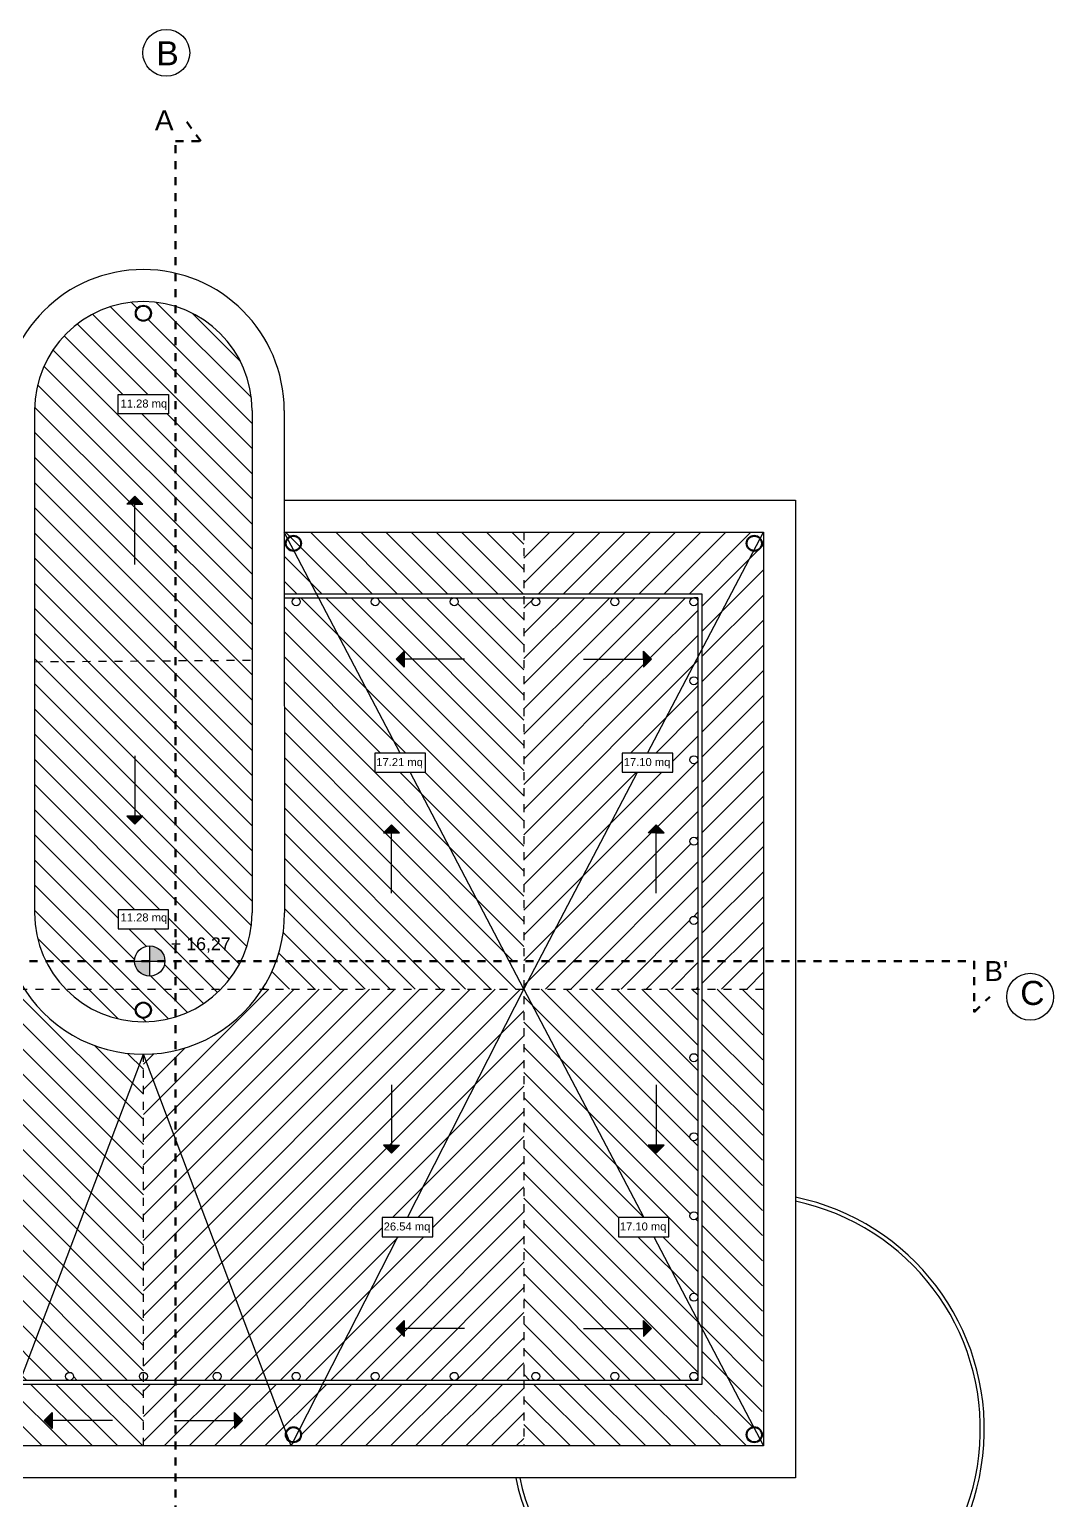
# Model space of a CAD drawing. Header units: millimetres. Extents: x 2459 to 3981, y 1231 to 4850.
# Drawn here: x 3799.54 to 3812.34, y 1279.79 to 1298.17 of the extents above; entities that cross this region are included whole.
import ezdxf

# ---------------------------------------------------------------- set-up
doc = ezdxf.new("R2010")
doc.units = ezdxf.units.MM
doc.linetypes.add('JIS_02_0.7', pattern=[1.35, 0.75, -0.6])
doc.linetypes.add('TRATTEGGIATA', pattern=[0.75, 0.5, -0.25])
doc.layers.add('SEZIONI', color=7, linetype='TRATTEGGIATA', lineweight=60)
doc.styles.get("Standard").update_dxf_attribs({"font": 'arial.ttf'})

msp = doc.modelspace()

# ---------------------------------------------------------------- hatches: boundary and pattern name
at = {"linetype": 'Continuous', "lineweight": -3, "ltscale": 0.01, "transparency": 33554559}
h = msp.add_hatch(dxfattribs=at)
h.set_pattern_fill('ANSI31', color=256, scale=0.07, angle=90)
h.paths.add_polyline_path([(3801.368664, 1294.710423, 0.504604599), (3799.608704, 1293.410565), (3799.608704, 1290.270565), (3801.368664, 1290.283506)])
h.paths.add_polyline_path([(3800.861784, 1292.240678), (3800.761784, 1292.240678), (3800.861784, 1292.340678), (3800.961784, 1292.240678)], flags=16)
h.paths.add_polyline_path([(3800.65322, 1293.369076), (3800.65322, 1293.608901), (3801.284188, 1293.608901), (3801.284188, 1293.369076)], flags=16)
h.paths.add_polyline_path([(3800.868704, 1294.624929, -1), (3801.068704, 1294.624929, -1)], flags=16)
h.paths.add_polyline_path([(3800.878704, 1294.624929, -1), (3801.058704, 1294.624929, -1)], flags=0)
h.paths.add_polyline_path([(3802.328704, 1293.410565, 0.329252882), (3801.368664, 1294.710423), (3801.368664, 1290.283506), (3802.328704, 1290.290566)])
h.paths.add_polyline_path([(3801.368664, 1290.283506), (3799.608704, 1290.270565), (3799.608704, 1287.130565, 0.114726714), (3799.748212, 1286.530565), (3800.859947, 1286.530565, -1), (3801.237553, 1286.530565), (3801.368664, 1286.530565)])
h.paths.add_polyline_path([(3800.65322, 1287.172053), (3801.284188, 1287.172053), (3801.284188, 1286.932228), (3800.65322, 1286.932228)], flags=16)
h.paths.add_polyline_path([(3800.861784, 1288.240453), (3800.761784, 1288.340453), (3800.861784, 1288.340453), (3800.961784, 1288.340453)], flags=16)
h.paths.add_polyline_path([(3802.328704, 1290.290566), (3801.368664, 1290.283506), (3801.368664, 1286.530565), (3802.189195, 1286.530565, 0.114726714), (3802.328704, 1287.130565)])
h.paths.add_polyline_path([(3801.941894, 1286.180565), (3801.368664, 1286.180565), (3801.368664, 1285.830706, 0.125389598)])
h.paths.add_polyline_path([(3802.189195, 1286.530565), (3801.368664, 1286.530565), (3801.368664, 1286.180565), (3801.941894, 1286.180565, 0.079273218)])
h.paths.add_polyline_path([(3800.859947, 1286.530565), (3799.748212, 1286.530565, 0.079273218), (3799.995513, 1286.180565), (3801.368664, 1286.180565), (3801.368664, 1286.530565), (3801.237553, 1286.530565, -1)])
h.paths.add_polyline_path([(3801.368664, 1286.180565), (3799.995513, 1286.180565, 0.281057891), (3801.368664, 1285.830706)])
h.paths.add_polyline_path([(3801.068704, 1285.9162, -1), (3800.868704, 1285.9162, -1)], flags=16)
h.paths.add_polyline_path([(3801.058704, 1285.9162, -1), (3800.878704, 1285.9162, -1)], flags=0)
h.paths.add_polyline_path([(3808.718704, 1286.180565), (3807.948704, 1286.180565), (3807.948704, 1281.938678), (3808.59275, 1280.710713, -0.446146587), (3808.703508, 1280.611293)], flags=17)
h.paths.add_polyline_path([(3800.968704, 1285.365297, -0.256018825), (3799.480863, 1286.180565), (3796.2135, 1286.180565), (3797.667471, 1283.325565), (3797.982955, 1283.325565), (3797.982955, 1283.08574), (3797.789608, 1283.08574), (3798.70384, 1281.290565), (3799.058551, 1281.290565, -0.414213562), (3799.008551, 1281.340565, -1), (3799.108551, 1281.340565, -0.414213562), (3799.058551, 1281.290565), (3799.430909, 1281.290565)])
h.paths.add_polyline_path([(3797.968622, 1284.230452), (3797.868622, 1284.130452), (3797.768622, 1284.230452), (3797.868622, 1284.230452)], flags=16)
h.paths.add_polyline_path([(3800.968704, 1285.365297), (3799.430909, 1281.290565), (3800.046495, 1281.290565, -0.414213562), (3799.996495, 1281.340565, -1), (3800.096495, 1281.340565, -0.414213562), (3800.046495, 1281.290565), (3800.968704, 1281.290565, -0.414213562), (3800.918704, 1281.340565, -0.414213562), (3800.968704, 1281.390565)], flags=17)
h.paths.add_polyline_path([(3800.968704, 1281.240565), (3796.2135, 1281.240565), (3796.2135, 1280.470565), (3800.968704, 1280.470565)])
h.paths.add_polyline_path([(3799.827604, 1280.787678), (3799.827604, 1280.687678), (3799.727604, 1280.787678), (3799.827604, 1280.887678)], flags=16)
h.paths.add_polyline_path([(3799.193099, 1280.611293, -1), (3798.993099, 1280.611293, -1)], flags=16)
h.paths.add_polyline_path([(3799.183099, 1280.611293, -1), (3799.003099, 1280.611293, -1)], flags=0)
h.paths.add_polyline_path([(3797.789608, 1283.08574), (3797.351988, 1283.08574), (3797.351988, 1283.325565), (3797.667471, 1283.325565), (3796.2135, 1286.180565), (3796.2135, 1281.290565), (3797.082662, 1281.290565, -0.414213562), (3797.032662, 1281.340565, -1), (3797.132662, 1281.340565, -0.414213562), (3797.082662, 1281.290565), (3798.070607, 1281.290565, -0.414213562), (3798.020607, 1281.340565, -1), (3798.120607, 1281.340565, -0.414213562), (3798.070607, 1281.290565), (3798.70384, 1281.290565)], flags=17)
h.paths.add_polyline_path([(3797.710815, 1281.938934), (3797.710815, 1282.038934), (3797.810815, 1281.938934), (3797.710815, 1281.838934)], flags=16)
h.paths.add_polyline_path([(3804.303483, 1288.888805), (3803.862215, 1288.888805), (3803.862215, 1289.12863), (3804.177699, 1289.12863), (3803.159188, 1291.070565), (3802.878857, 1291.070565, -0.414213562), (3802.928857, 1291.020565, -1), (3802.828857, 1291.020565, -0.414213562), (3802.878857, 1291.070565), (3802.729949, 1291.070565), (3802.733968, 1287.134169, -0.019066882), (3802.729112, 1286.999673), (3802.729112, 1286.530565), (3805.540339, 1286.530565)])
h.paths.add_polyline_path([(3804.068786, 1288.130677), (3803.968786, 1288.130677), (3804.068786, 1288.230677), (3804.168786, 1288.130677)], flags=16)
h.paths.add_polyline_path([(3802.729112, 1286.530565), (3802.628875, 1286.530565, -0.05541989), (3802.456545, 1286.180565), (3802.729112, 1286.180565)])
h.paths.add_polyline_path([(3802.729112, 1286.999673, -0.06825201), (3802.628875, 1286.530565), (3802.729112, 1286.530565)])
h.paths.add_polyline_path([(3805.540339, 1286.530565), (3802.729112, 1286.530565), (3802.729112, 1286.180565), (3805.723908, 1286.180565)])
h.paths.add_polyline_path([(3807.898704, 1286.180565), (3805.723908, 1286.180565), (3807.221306, 1283.325565), (3807.53679, 1283.325565), (3807.53679, 1283.08574), (3807.34709, 1283.08574), (3807.898704, 1282.03401), (3807.898704, 1282.328509, -1), (3807.798704, 1282.328509, -1), (3807.898704, 1282.328509), (3807.898704, 1283.346579, -1), (3807.798704, 1283.346579, -1), (3807.898704, 1283.346579), (3807.898704, 1284.334523, -1), (3807.798704, 1284.334523, -1), (3807.898704, 1284.334523), (3807.898704, 1285.322468, -1), (3807.798704, 1285.322468, -1), (3807.898704, 1285.322468)])
h.paths.add_polyline_path([(3807.37903, 1284.230452), (3807.47903, 1284.230452), (3807.37903, 1284.130452), (3807.27903, 1284.230452)], flags=16)
h.paths.add_polyline_path([(3808.718704, 1286.180565), (3807.948704, 1286.180565), (3807.948704, 1281.938678), (3808.59275, 1280.710713, -0.446146587), (3808.703508, 1280.611293)], flags=17)
h.paths.add_polyline_path([(3805.723908, 1286.180565), (3805.723908, 1281.290565), (3805.872815, 1281.290565, -0.414213562), (3805.822815, 1281.340565, -1), (3805.922815, 1281.340565, -0.414213562), (3805.872815, 1281.290565), (3806.86076, 1281.290565, -0.414213562), (3806.81076, 1281.340565, -1), (3806.91076, 1281.340565, -0.414213562), (3806.86076, 1281.290565), (3807.848704, 1281.290565, -0.414213562), (3807.798704, 1281.340565, -1), (3807.898704, 1281.340565), (3807.898704, 1282.03401), (3807.34709, 1283.08574), (3806.905822, 1283.08574), (3806.905822, 1283.325565), (3807.221306, 1283.325565)], flags=17)
h.paths.add_polyline_path([(3807.221223, 1282.038934), (3807.321223, 1281.938934), (3807.221223, 1281.838934), (3807.221223, 1281.938934)], flags=16)
h.paths.add_polyline_path([(3807.948704, 1286.180565), (3807.948704, 1281.240565), (3805.723908, 1281.240565), (3805.723908, 1280.470565), (3808.718704, 1280.470565), (3808.703508, 1280.611293, -1), (3808.503508, 1280.611293, -1), (3808.703508, 1280.611293), (3808.711011, 1286.180565)])
h.paths.add_polyline_path([(3805.723908, 1291.070565), (3804.854745, 1291.070565, -0.414213562), (3804.904745, 1291.020565, -1), (3804.804745, 1291.020565, -0.414213562), (3804.854745, 1291.070565), (3803.866801, 1291.070565, -0.414213562), (3803.916801, 1291.020565, -1), (3803.816801, 1291.020565, -0.414213562), (3803.866801, 1291.070565), (3803.159188, 1291.070565), (3804.177699, 1289.12863), (3804.493183, 1289.12863), (3804.493183, 1288.888805), (3804.303483, 1288.888805), (3805.540339, 1286.530565), (3805.723908, 1286.530565)])
h.paths.add_polyline_path([(3804.226593, 1290.300434), (3804.226593, 1290.200434), (3804.126593, 1290.300434), (3804.226593, 1290.400434)], flags=16)
h.paths.add_polyline_path([(3805.723908, 1291.890565), (3802.729112, 1291.890565), (3803.132964, 1291.120565), (3805.723908, 1291.120565)])
h.paths.add_polyline_path([(3802.729112, 1291.890565), (3802.729898, 1291.120565), (3803.132964, 1291.120565)], flags=17)
h.paths.add_polyline_path([(3793.218704, 1291.890565), (3796.2135, 1291.890565), (3796.2135, 1286.180565), (3793.218704, 1286.180565)])
h.paths.add_polyline_path([(3801.260921, 1286.578224), (3802.087723, 1286.578224), (3802.087723, 1286.905886), (3801.260921, 1286.905886)], flags=9)
h.paths.add_polyline_path([(3800.643821, 1286.967536), (3801.27629, 1286.967536), (3801.27629, 1287.173607), (3800.643821, 1287.173607)], flags=24)
h.paths.add_polyline_path([(3800.643821, 1286.967536), (3801.27629, 1286.967536), (3801.27629, 1287.173607), (3800.643821, 1287.173607)], flags=24)
h.paths.add_polyline_path([(3800.643821, 1293.391738), (3801.27629, 1293.391738), (3801.27629, 1293.597809), (3800.643821, 1293.597809)], flags=24)
h.paths.add_polyline_path([(3800.643821, 1293.391738), (3801.27629, 1293.391738), (3801.27629, 1293.597809), (3800.643821, 1293.597809)], flags=24)
at = {"linetype": 'Continuous'}
h = msp.add_hatch(color=256, dxfattribs=at)
h.dxf.hatch_style = 1
h.paths.add_polyline_path([(3800.861784, 1292.340678), (3800.761784, 1292.240678), (3800.861784, 1292.240678), (3800.961784, 1292.240678)])
h = msp.add_hatch(color=256)
h.dxf.hatch_style = 1
h.paths.add_polyline_path([(3800.861784, 1292.340678), (3800.761784, 1292.240678), (3800.861784, 1292.240678), (3800.961784, 1292.240678)])
at = {"linetype": 'Continuous', "lineweight": -3, "ltscale": 0.01, "transparency": 33554559}
h = msp.add_hatch(dxfattribs=at)
h.set_pattern_fill('ANSI31', color=256, scale=0.07)
h.paths.add_polyline_path([(3805.723908, 1286.180565), (3802.729112, 1286.180565), (3802.456545, 1286.180565, -0.195947786), (3801.368664, 1285.411204), (3801.368664, 1284.305512), (3802.506498, 1281.290565), (3802.878857, 1281.290565, -0.414213562), (3802.828857, 1281.340565, -1), (3802.928857, 1281.340565, -0.414213562), (3802.878857, 1281.290565), (3803.233567, 1281.290565), (3804.1478, 1283.08574), (3803.954452, 1283.08574), (3803.954452, 1283.325565), (3804.269936, 1283.325565)])
h.paths.add_polyline_path([(3803.968786, 1284.230452), (3804.068786, 1284.230452), (3804.168786, 1284.230452), (3804.068786, 1284.130452)], flags=16)
h.paths.add_polyline_path([(3805.723908, 1286.180565), (3804.269936, 1283.325565), (3804.58542, 1283.325565), (3804.58542, 1283.08574), (3804.1478, 1283.08574), (3803.233567, 1281.290565), (3803.866801, 1281.290565, -0.414213562), (3803.816801, 1281.340565, -1), (3803.916801, 1281.340565, -0.414213562), (3803.866801, 1281.290565), (3804.854745, 1281.290565, -0.414213562), (3804.804745, 1281.340565, -1), (3804.904745, 1281.340565, -0.414213562), (3804.854745, 1281.290565), (3805.723908, 1281.290565)])
h.paths.add_polyline_path([(3804.226593, 1281.938934), (3804.226593, 1281.838934), (3804.126593, 1281.938934), (3804.226593, 1282.038934)], flags=16)
h.paths.add_polyline_path([(3805.723908, 1281.240565), (3801.368664, 1281.240565), (3801.368664, 1280.787678), (3802.109804, 1280.787678), (3802.109804, 1280.887678), (3802.209804, 1280.787678), (3802.109804, 1280.687678), (3802.109804, 1280.787678), (3801.368664, 1280.787678), (3801.368664, 1280.470565), (3805.723908, 1280.470565)])
h.paths.add_polyline_path([(3802.944308, 1280.611293, -1), (3802.744308, 1280.611293, -1)], flags=16)
h.paths.add_polyline_path([(3802.934308, 1280.611293, -1), (3802.754308, 1280.611293, -1)], flags=0)
h.paths.add_polyline_path([(3801.368664, 1284.305512), (3801.368664, 1281.290565), (3801.890912, 1281.290565, -0.414213562), (3801.840912, 1281.340565, -1), (3801.940912, 1281.340565, -0.414213562), (3801.890912, 1281.290565), (3802.506498, 1281.290565)], flags=17)
h.paths.add_polyline_path([(3801.368664, 1285.411204, -0.057201452), (3800.968704, 1285.365297), (3801.368664, 1284.305512)])
h.paths.add_polyline_path([(3800.968704, 1285.365297), (3800.968704, 1281.390565, -0.414213562), (3801.018704, 1281.340565, -0.414213562), (3800.968704, 1281.290565), (3801.368664, 1281.290565), (3801.368664, 1284.305512)])
h.paths.add_polyline_path([(3801.368664, 1281.240565), (3800.968704, 1281.240565), (3800.968704, 1280.470565), (3801.368664, 1280.470565)])
h.paths.add_polyline_path([(3807.144333, 1288.888805), (3806.954633, 1288.888805), (3806.954633, 1289.12863), (3807.270117, 1289.12863), (3807.898704, 1290.327119), (3807.898704, 1291.070565), (3805.723908, 1291.070565), (3805.723908, 1286.530565), (3805.907477, 1286.530565)])
h.paths.add_polyline_path([(3807.221223, 1290.300434), (3807.221223, 1290.400434), (3807.321223, 1290.300434), (3807.221223, 1290.200434)], flags=16)
h.paths.add_polyline_path([(3807.898704, 1288.026606, -1), (3807.798704, 1288.026606, -1), (3807.898704, 1288.026606), (3807.898704, 1289.044676, -1), (3807.798704, 1289.044676, -1), (3807.898704, 1289.044676), (3807.898704, 1290.032621, -1), (3807.798704, 1290.032621, -1), (3807.898704, 1290.032621), (3807.898704, 1290.327119), (3807.270117, 1289.12863), (3807.585601, 1289.12863), (3807.585601, 1288.888805), (3807.144333, 1288.888805), (3805.907477, 1286.530565), (3807.898704, 1286.530565), (3807.898704, 1287.038662, -1), (3807.798704, 1287.038662, -1), (3807.898704, 1287.038662)])
h.paths.add_polyline_path([(3807.37903, 1288.130677), (3807.27903, 1288.130677), (3807.37903, 1288.230677), (3807.47903, 1288.130677)], flags=16)
h.paths.add_polyline_path([(3808.718704, 1291.890565), (3807.948704, 1290.422451), (3807.948704, 1286.530565), (3808.718704, 1286.530565)])
h.paths.add_polyline_path([(3807.898704, 1286.530565), (3805.907477, 1286.530565), (3805.723908, 1286.180565), (3807.898704, 1286.180565)])
h.paths.add_polyline_path([(3808.718704, 1286.530565), (3807.948704, 1286.530565), (3807.948704, 1286.180565), (3808.718704, 1286.180565)])
h.paths.add_polyline_path([(3805.907477, 1286.530565), (3805.723908, 1286.530565), (3805.723908, 1286.180565)])
h.paths.add_polyline_path([(3808.718704, 1291.890565), (3805.723908, 1291.890565), (3805.723908, 1291.120565), (3807.948704, 1291.120565), (3807.948704, 1290.422451)])
at = {"linetype": 'Continuous'}
h = msp.add_hatch(color=256, dxfattribs=at)
h.dxf.hatch_style = 1
h.paths.add_polyline_path([(3804.126593, 1290.300434), (3804.226593, 1290.200434), (3804.226593, 1290.300434), (3804.226593, 1290.400434)])
h = msp.add_hatch(color=256)
h.dxf.hatch_style = 1
h.paths.add_polyline_path([(3804.126593, 1290.300434), (3804.226593, 1290.200434), (3804.226593, 1290.300434), (3804.226593, 1290.400434)])
h = msp.add_hatch(color=256, dxfattribs=at)
h.dxf.hatch_style = 1
h.paths.add_polyline_path([(3807.221223, 1290.400434), (3807.221223, 1290.300434), (3807.221223, 1290.200434), (3807.321223, 1290.300434)])
h = msp.add_hatch(color=256)
h.dxf.hatch_style = 1
h.paths.add_polyline_path([(3807.221223, 1290.400434), (3807.221223, 1290.300434), (3807.221223, 1290.200434), (3807.321223, 1290.300434)])
h = msp.add_hatch(color=256, dxfattribs=at)
h.dxf.hatch_style = 1
h.paths.add_polyline_path([(3800.961784, 1288.340453), (3800.861784, 1288.340453), (3800.761784, 1288.340453), (3800.861784, 1288.240453)])
h = msp.add_hatch(color=256)
h.dxf.hatch_style = 1
h.paths.add_polyline_path([(3800.961784, 1288.340453), (3800.861784, 1288.340453), (3800.761784, 1288.340453), (3800.861784, 1288.240453)])
h = msp.add_hatch(color=256, dxfattribs=at)
h.dxf.hatch_style = 1
h.paths.add_polyline_path([(3803.968786, 1288.130677), (3804.068786, 1288.130677), (3804.168786, 1288.130677), (3804.068786, 1288.230677)])
h = msp.add_hatch(color=256)
h.dxf.hatch_style = 1
h.paths.add_polyline_path([(3803.968786, 1288.130677), (3804.068786, 1288.130677), (3804.168786, 1288.130677), (3804.068786, 1288.230677)])
h = msp.add_hatch(color=256, dxfattribs=at)
h.dxf.hatch_style = 1
h.paths.add_polyline_path([(3807.37903, 1288.230677), (3807.27903, 1288.130677), (3807.37903, 1288.130677), (3807.47903, 1288.130677)])
h = msp.add_hatch(color=256)
h.dxf.hatch_style = 1
h.paths.add_polyline_path([(3807.37903, 1288.230677), (3807.27903, 1288.130677), (3807.37903, 1288.130677), (3807.47903, 1288.130677)])
h = msp.add_hatch(color=256, dxfattribs=at)
h.dxf.hatch_style = 1
h.paths.add_polyline_path([(3801.04875, 1286.719367), (3801.04875, 1286.530565), (3801.237553, 1286.530565, 0.414213562)])
h.paths.add_polyline_path([(3801.04875, 1286.530565), (3800.859947, 1286.530565, 0.414213562), (3801.04875, 1286.341762)])
h = msp.add_hatch(color=256)
h.dxf.hatch_style = 1
h.paths.add_polyline_path([(3801.04875, 1286.719367), (3801.04875, 1286.530565), (3801.237553, 1286.530565, 0.414213562)])
h.paths.add_polyline_path([(3801.04875, 1286.530565), (3800.859947, 1286.530565, 0.414213562), (3801.04875, 1286.341762)])
h = msp.add_hatch(color=256, dxfattribs=at)
h.dxf.hatch_style = 1
h.paths.add_polyline_path([(3804.068786, 1284.130452), (3804.168786, 1284.230452), (3804.068786, 1284.230452), (3803.968786, 1284.230452)])
h = msp.add_hatch(color=256)
h.dxf.hatch_style = 1
h.paths.add_polyline_path([(3804.068786, 1284.130452), (3804.168786, 1284.230452), (3804.068786, 1284.230452), (3803.968786, 1284.230452)])
h = msp.add_hatch(color=256, dxfattribs=at)
h.dxf.hatch_style = 1
h.paths.add_polyline_path([(3807.47903, 1284.230452), (3807.37903, 1284.230452), (3807.27903, 1284.230452), (3807.37903, 1284.130452)])
h = msp.add_hatch(color=256)
h.dxf.hatch_style = 1
h.paths.add_polyline_path([(3807.47903, 1284.230452), (3807.37903, 1284.230452), (3807.27903, 1284.230452), (3807.37903, 1284.130452)])
h = msp.add_hatch(color=256, dxfattribs=at)
h.dxf.hatch_style = 1
h.paths.add_polyline_path([(3804.126593, 1281.938934), (3804.226593, 1281.838934), (3804.226593, 1281.938934), (3804.226593, 1282.038934)])
h = msp.add_hatch(color=256)
h.dxf.hatch_style = 1
h.paths.add_polyline_path([(3804.126593, 1281.938934), (3804.226593, 1281.838934), (3804.226593, 1281.938934), (3804.226593, 1282.038934)])
h = msp.add_hatch(color=256, dxfattribs=at)
h.dxf.hatch_style = 1
h.paths.add_polyline_path([(3807.221223, 1282.038934), (3807.221223, 1281.938934), (3807.221223, 1281.838934), (3807.321223, 1281.938934)])
h = msp.add_hatch(color=256)
h.dxf.hatch_style = 1
h.paths.add_polyline_path([(3807.221223, 1282.038934), (3807.221223, 1281.938934), (3807.221223, 1281.838934), (3807.321223, 1281.938934)])
h = msp.add_hatch(color=256, dxfattribs=at)
h.dxf.hatch_style = 1
h.paths.add_polyline_path([(3799.727604, 1280.787678), (3799.827604, 1280.687678), (3799.827604, 1280.787678), (3799.827604, 1280.887678)])
h = msp.add_hatch(color=256)
h.dxf.hatch_style = 1
h.paths.add_polyline_path([(3799.727604, 1280.787678), (3799.827604, 1280.687678), (3799.827604, 1280.787678), (3799.827604, 1280.887678)])
h = msp.add_hatch(color=256, dxfattribs=at)
h.dxf.hatch_style = 1
h.paths.add_polyline_path([(3802.109804, 1280.887678), (3802.109804, 1280.787678), (3802.109804, 1280.687678), (3802.209804, 1280.787678)])
h = msp.add_hatch(color=256)
h.dxf.hatch_style = 1
h.paths.add_polyline_path([(3802.109804, 1280.887678), (3802.109804, 1280.787678), (3802.109804, 1280.687678), (3802.209804, 1280.787678)])

# ---------------------------------------------------------------- linework, layer by layer
at = {"linetype": 'Continuous', "lineweight": -3, "ltscale": 0.01}
for p, q in [((3799.608704, 1293.410565), (3799.608704, 1287.130565)), ((3802.328704, 1293.410565), (3802.328704, 1287.130565))]:
    msp.add_line(p, q, dxfattribs=at)
at = {"linetype": 'Continuous'}
for p, q in [((3802.728704, 1293.410565), (3802.728704, 1292.290565)), ((3800.761784, 1292.240678), (3800.861784, 1292.340678)), ((3800.861784, 1292.240678), (3800.761784, 1292.240678)), ((3800.861784, 1292.340678), (3800.961784, 1292.240678)), ((3800.861784, 1291.486993), (3800.861784, 1292.240678)), ((3800.861784, 1292.240678), (3800.961784, 1292.240678)), ((3800.961784, 1292.240678), (3800.861784, 1292.240678)), ((3802.728704, 1292.290565), (3802.733971, 1287.130565)), ((3802.729112, 1291.890565), (3808.718704, 1291.890565)), ((3804.177699, 1289.12863), (3802.729112, 1291.890565)), ((3807.270117, 1289.12863), (3808.718704, 1291.890565)), ((3808.718704, 1291.890565), (3808.718704, 1280.470565)), ((3804.126593, 1290.300434), (3804.226593, 1290.400434)), ((3804.226593, 1290.300434), (3804.226593, 1290.400434)), ((3804.226593, 1290.400434), (3804.226593, 1290.300434)), ((3807.221223, 1290.300434), (3807.221223, 1290.400434)), ((3807.221223, 1290.400434), (3807.221223, 1290.300434)), ((3807.321223, 1290.300434), (3807.221223, 1290.400434)), ((3804.226593, 1290.200434), (3804.126593, 1290.300434)), ((3804.980278, 1290.300434), (3804.226593, 1290.300434)), ((3804.226593, 1290.300434), (3804.226593, 1290.200434)), ((3806.467538, 1290.300434), (3807.221223, 1290.300434)), ((3807.221223, 1290.300434), (3807.221223, 1290.200434)), ((3807.221223, 1290.200434), (3807.321223, 1290.300434)), ((3800.861784, 1289.094138), (3800.861784, 1288.340453)), ((3805.723908, 1286.180565), (3804.303483, 1288.888805)), ((3805.723908, 1286.180565), (3807.144333, 1288.888805)), ((3800.861784, 1288.340453), (3800.761784, 1288.340453)), ((3800.761784, 1288.340453), (3800.861784, 1288.240453)), ((3800.861784, 1288.340453), (3800.961784, 1288.340453)), ((3800.961784, 1288.340453), (3800.861784, 1288.340453)), ((3800.861784, 1288.240453), (3800.961784, 1288.340453)), ((3804.068786, 1288.230677), (3803.968786, 1288.130677)), ((3804.168786, 1288.130677), (3804.068786, 1288.230677)), ((3807.27903, 1288.130677), (3807.37903, 1288.230677)), ((3807.37903, 1288.230677), (3807.47903, 1288.130677)), ((3804.068786, 1288.130677), (3803.968786, 1288.130677)), ((3803.968786, 1288.130677), (3804.068786, 1288.130677)), ((3804.068786, 1287.376992), (3804.068786, 1288.130677)), ((3804.068786, 1288.130677), (3804.168786, 1288.130677)), ((3807.37903, 1288.130677), (3807.27903, 1288.130677)), ((3807.37903, 1287.376992), (3807.37903, 1288.130677)), ((3807.37903, 1288.130677), (3807.47903, 1288.130677)), ((3807.47903, 1288.130677), (3807.37903, 1288.130677)), ((3801.04875, 1286.341762), (3801.04875, 1286.719367)), ((3800.859947, 1286.530565), (3801.237553, 1286.530565)), ((3804.269936, 1283.325565), (3805.723908, 1286.180565)), ((3805.723908, 1286.180565), (3807.221306, 1283.325565)), ((3799.121443, 1280.470565), (3800.968704, 1285.365297)), ((3802.815964, 1280.470565), (3800.968704, 1285.365297)), ((3804.068786, 1284.984137), (3804.068786, 1284.230452)), ((3807.37903, 1284.984137), (3807.37903, 1284.230452)), ((3804.068786, 1284.230452), (3803.968786, 1284.230452)), ((3803.968786, 1284.230452), (3804.068786, 1284.230452)), ((3804.068786, 1284.130452), (3803.968786, 1284.230452)), ((3804.068786, 1284.230452), (3804.168786, 1284.230452)), ((3804.168786, 1284.230452), (3804.068786, 1284.130452)), ((3807.37903, 1284.230452), (3807.27903, 1284.230452)), ((3807.27903, 1284.230452), (3807.37903, 1284.130452)), ((3807.37903, 1284.230452), (3807.47903, 1284.230452)), ((3807.47903, 1284.230452), (3807.37903, 1284.230452)), ((3807.37903, 1284.130452), (3807.47903, 1284.230452)), ((3802.815964, 1280.470565), (3804.1478, 1283.08574)), ((3807.34709, 1283.08574), (3808.718704, 1280.470565)), ((3804.126593, 1281.938934), (3804.226593, 1282.038934)), ((3804.226593, 1281.838934), (3804.126593, 1281.938934)), ((3804.226593, 1281.938934), (3804.226593, 1282.038934)), ((3804.226593, 1282.038934), (3804.226593, 1281.938934)), ((3804.980278, 1281.938934), (3804.226593, 1281.938934)), ((3804.226593, 1281.938934), (3804.226593, 1281.838934)), ((3806.467538, 1281.938934), (3807.221223, 1281.938934)), ((3807.221223, 1281.938934), (3807.221223, 1282.038934)), ((3807.221223, 1282.038934), (3807.221223, 1281.938934)), ((3807.321223, 1281.938934), (3807.221223, 1282.038934)), ((3807.221223, 1281.938934), (3807.221223, 1281.838934)), ((3807.221223, 1281.838934), (3807.321223, 1281.938934)), ((3799.727604, 1280.787678), (3799.827604, 1280.887678)), ((3799.827604, 1280.787678), (3799.827604, 1280.887678)), ((3799.827604, 1280.887678), (3799.827604, 1280.787678)), ((3802.109804, 1280.787678), (3802.109804, 1280.887678)), ((3802.109804, 1280.887678), (3802.109804, 1280.787678)), ((3802.209804, 1280.787678), (3802.109804, 1280.887678)), ((3799.827604, 1280.687678), (3799.727604, 1280.787678)), ((3800.581289, 1280.787678), (3799.827604, 1280.787678)), ((3799.827604, 1280.787678), (3799.827604, 1280.687678)), ((3801.356119, 1280.787678), (3802.109804, 1280.787678)), ((3802.109804, 1280.787678), (3802.109804, 1280.687678)), ((3802.109804, 1280.687678), (3802.209804, 1280.787678)), ((3808.718704, 1280.470565), (3793.218704, 1280.470565))]:
    msp.add_line(p, q, dxfattribs=at)
for p, q in [((3800.761784, 1292.240678), (3800.861784, 1292.340678)), ((3800.861784, 1292.240678), (3800.761784, 1292.240678)), ((3800.861784, 1292.340678), (3800.961784, 1292.240678)), ((3800.861784, 1291.486993), (3800.861784, 1292.240678)), ((3800.861784, 1292.240678), (3800.961784, 1292.240678)), ((3800.961784, 1292.240678), (3800.861784, 1292.240678)), ((3802.728704, 1292.290565), (3802.733971, 1287.130565)), ((3802.729112, 1291.890565), (3808.718704, 1291.890565)), ((3808.718704, 1291.890565), (3808.718704, 1280.470565)), ((3804.126593, 1290.300434), (3804.226593, 1290.400434)), ((3804.226593, 1290.300434), (3804.226593, 1290.400434)), ((3804.226593, 1290.400434), (3804.226593, 1290.300434)), ((3807.221223, 1290.300434), (3807.221223, 1290.400434)), ((3807.221223, 1290.400434), (3807.221223, 1290.300434)), ((3807.321223, 1290.300434), (3807.221223, 1290.400434)), ((3804.226593, 1290.200434), (3804.126593, 1290.300434)), ((3804.980278, 1290.300434), (3804.226593, 1290.300434)), ((3804.226593, 1290.300434), (3804.226593, 1290.200434)), ((3806.467538, 1290.300434), (3807.221223, 1290.300434)), ((3807.221223, 1290.300434), (3807.221223, 1290.200434)), ((3807.221223, 1290.200434), (3807.321223, 1290.300434)), ((3800.861784, 1289.094138), (3800.861784, 1288.340453)), ((3800.861784, 1288.340453), (3800.761784, 1288.340453)), ((3800.761784, 1288.340453), (3800.861784, 1288.240453)), ((3800.861784, 1288.340453), (3800.961784, 1288.340453)), ((3800.961784, 1288.340453), (3800.861784, 1288.340453)), ((3800.861784, 1288.240453), (3800.961784, 1288.340453)), ((3804.068786, 1288.230677), (3803.968786, 1288.130677)), ((3804.168786, 1288.130677), (3804.068786, 1288.230677)), ((3807.27903, 1288.130677), (3807.37903, 1288.230677)), ((3807.37903, 1288.230677), (3807.47903, 1288.130677)), ((3804.068786, 1288.130677), (3803.968786, 1288.130677)), ((3803.968786, 1288.130677), (3804.068786, 1288.130677)), ((3804.068786, 1287.376992), (3804.068786, 1288.130677)), ((3804.068786, 1288.130677), (3804.168786, 1288.130677)), ((3807.37903, 1288.130677), (3807.27903, 1288.130677)), ((3807.37903, 1287.376992), (3807.37903, 1288.130677)), ((3807.37903, 1288.130677), (3807.47903, 1288.130677)), ((3807.47903, 1288.130677), (3807.37903, 1288.130677)), ((3801.04875, 1286.341762), (3801.04875, 1286.719367)), ((3800.859947, 1286.530565), (3801.237553, 1286.530565)), ((3804.068786, 1284.984137), (3804.068786, 1284.230452)), ((3807.37903, 1284.984137), (3807.37903, 1284.230452)), ((3804.068786, 1284.230452), (3803.968786, 1284.230452)), ((3803.968786, 1284.230452), (3804.068786, 1284.230452)), ((3804.068786, 1284.130452), (3803.968786, 1284.230452)), ((3804.068786, 1284.230452), (3804.168786, 1284.230452)), ((3804.168786, 1284.230452), (3804.068786, 1284.130452)), ((3807.37903, 1284.230452), (3807.27903, 1284.230452)), ((3807.27903, 1284.230452), (3807.37903, 1284.130452)), ((3807.37903, 1284.230452), (3807.47903, 1284.230452)), ((3807.47903, 1284.230452), (3807.37903, 1284.230452)), ((3807.37903, 1284.130452), (3807.47903, 1284.230452)), ((3804.126593, 1281.938934), (3804.226593, 1282.038934)), ((3804.226593, 1281.838934), (3804.126593, 1281.938934)), ((3804.226593, 1281.938934), (3804.226593, 1282.038934)), ((3804.226593, 1282.038934), (3804.226593, 1281.938934)), ((3804.980278, 1281.938934), (3804.226593, 1281.938934)), ((3804.226593, 1281.938934), (3804.226593, 1281.838934)), ((3806.467538, 1281.938934), (3807.221223, 1281.938934)), ((3807.221223, 1281.938934), (3807.221223, 1282.038934)), ((3807.221223, 1282.038934), (3807.221223, 1281.938934)), ((3807.321223, 1281.938934), (3807.221223, 1282.038934)), ((3807.221223, 1281.938934), (3807.221223, 1281.838934)), ((3807.221223, 1281.838934), (3807.321223, 1281.938934)), ((3799.727604, 1280.787678), (3799.827604, 1280.887678)), ((3799.827604, 1280.787678), (3799.827604, 1280.887678)), ((3799.827604, 1280.887678), (3799.827604, 1280.787678)), ((3802.109804, 1280.787678), (3802.109804, 1280.887678)), ((3802.109804, 1280.887678), (3802.109804, 1280.787678)), ((3802.209804, 1280.787678), (3802.109804, 1280.887678)), ((3799.827604, 1280.687678), (3799.727604, 1280.787678)), ((3800.581289, 1280.787678), (3799.827604, 1280.787678)), ((3799.827604, 1280.787678), (3799.827604, 1280.687678)), ((3801.356119, 1280.787678), (3802.109804, 1280.787678)), ((3802.109804, 1280.787678), (3802.109804, 1280.687678)), ((3802.109804, 1280.687678), (3802.209804, 1280.787678)), ((3808.718704, 1280.470565), (3793.218704, 1280.470565))]:
    msp.add_line(p, q)
at = {"linetype": 'TRATTEGGIATA', "ltscale": 0.01}
for p, q in [((3805.723908, 1291.890565), (3805.723908, 1280.470565)), ((3799.608704, 1290.270565), (3802.328704, 1290.290566)), ((3793.218704, 1286.180565), (3808.718704, 1286.180565)), ((3800.968704, 1280.470565), (3800.968704, 1285.365297))]:
    msp.add_line(p, q, dxfattribs=at)
at = {"linetype": 'Continuous', "ltscale": 0.01}
for p, q in [((3807.898704, 1291.070565), (3807.848704, 1291.070565)), ((3805.723908, 1281.390565), (3805.723908, 1281.340565))]:
    msp.add_line(p, q, dxfattribs=at)
at = {"ltscale": 0.01}
for p, q in [((3807.898704, 1291.070565), (3807.848704, 1291.070565)), ((3805.723908, 1281.390565), (3805.723908, 1281.340565))]:
    msp.add_line(p, q, dxfattribs=at)
at = {"linetype": 'Continuous', "ltscale": 0.01}
for points in [[(3800.65322, 1293.608901), (3801.284188, 1293.608901), (3801.284188, 1293.369076), (3800.65322, 1293.369076)], [(3804.493183, 1289.12863), (3803.862215, 1289.12863), (3803.862215, 1288.888805), (3804.493183, 1288.888805)], [(3807.585601, 1289.12863), (3806.954633, 1289.12863), (3806.954633, 1288.888805), (3807.585601, 1288.888805)], [(3800.65322, 1286.932228), (3801.284188, 1286.932228), (3801.284188, 1287.172053), (3800.65322, 1287.172053)], [(3804.58542, 1283.325565), (3803.954452, 1283.325565), (3803.954452, 1283.08574), (3804.58542, 1283.08574)], [(3807.53679, 1283.325565), (3806.905822, 1283.325565), (3806.905822, 1283.08574), (3807.53679, 1283.08574)]]:
    msp.add_lwpolyline(points, close=True, dxfattribs=at)
at = {"ltscale": 0.01}
for points in [[(3800.65322, 1293.608901), (3801.284188, 1293.608901), (3801.284188, 1293.369076), (3800.65322, 1293.369076)], [(3804.493183, 1289.12863), (3803.862215, 1289.12863), (3803.862215, 1288.888805), (3804.493183, 1288.888805)], [(3807.585601, 1289.12863), (3806.954633, 1289.12863), (3806.954633, 1288.888805), (3807.585601, 1288.888805)], [(3800.65322, 1286.932228), (3801.284188, 1286.932228), (3801.284188, 1287.172053), (3800.65322, 1287.172053)], [(3804.58542, 1283.325565), (3803.954452, 1283.325565), (3803.954452, 1283.08574), (3804.58542, 1283.08574)], [(3807.53679, 1283.325565), (3806.905822, 1283.325565), (3806.905822, 1283.08574), (3807.53679, 1283.08574)]]:
    msp.add_lwpolyline(points, close=True, dxfattribs=at)
at = {"linetype": 'Continuous'}
for points in [[(3802.728704, 1292.290565), (3809.118704, 1292.290565), (3809.118704, 1280.070565), (3792.818704, 1280.070565), (3792.818704, 1292.290565), (3799.208704, 1292.290565)], [(3802.728704, 1291.120565), (3807.948704, 1291.120565), (3807.948704, 1281.240565), (3793.988704, 1281.240565), (3793.988704, 1291.120565), (3799.208704, 1291.120565)], [(3802.728704, 1291.070565), (3807.898704, 1291.070565), (3807.898704, 1281.290565), (3794.038704, 1281.290565), (3794.038704, 1291.070565), (3799.208704, 1291.070565)]]:
    msp.add_lwpolyline(points, dxfattribs=at)
for points in [[(3802.728704, 1292.290565), (3809.118704, 1292.290565), (3809.118704, 1280.070565), (3792.818704, 1280.070565), (3792.818704, 1292.290565), (3799.208704, 1292.290565)], [(3802.728704, 1291.120565), (3807.948704, 1291.120565), (3807.948704, 1281.240565), (3793.988704, 1281.240565), (3793.988704, 1291.120565), (3799.208704, 1291.120565)], [(3802.728704, 1291.070565), (3807.898704, 1291.070565), (3807.898704, 1281.290565), (3794.038704, 1281.290565), (3794.038704, 1291.070565), (3799.208704, 1291.070565)]]:
    msp.add_lwpolyline(points)
at = {"linetype": 'Continuous', "ltscale": 0.01}
for centre, radius in [((3801.254978, 1297.878886), 0.292842), ((3800.968704, 1294.624929), 0.1), ((3800.968704, 1294.624929), 0.09), ((3802.844308, 1291.749836), 0.1), ((3802.844308, 1291.749836), 0.09), ((3808.603508, 1291.749836), 0.1), ((3808.603508, 1291.749836), 0.09), ((3802.878857, 1291.020565), 0.05), ((3803.866801, 1291.020565), 0.05), ((3804.854745, 1291.020565), 0.05), ((3805.872815, 1291.020565), 0.05), ((3806.86076, 1291.020565), 0.05), ((3807.848704, 1291.020565), 0.05), ((3807.848704, 1291.020565), 0.05), ((3807.848704, 1290.032621), 0.05), ((3807.848704, 1289.044676), 0.05), ((3807.848704, 1288.026606), 0.05), ((3807.848704, 1287.038662), 0.05), ((3812.05133, 1286.083802), 0.292842), ((3800.968704, 1285.9162), 0.1), ((3800.968704, 1285.9162), 0.09), ((3807.848704, 1285.322468), 0.05), ((3807.848704, 1285.322468), 0.05), ((3807.848704, 1284.334523), 0.05), ((3807.848704, 1283.346579), 0.05), ((3807.848704, 1282.328509), 0.05), ((3800.046495, 1281.340565), 0.05), ((3800.968704, 1281.340565), 0.05), ((3801.890912, 1281.340565), 0.05), ((3802.878857, 1281.340565), 0.05), ((3803.866801, 1281.340565), 0.05), ((3804.854745, 1281.340565), 0.05), ((3805.872815, 1281.340565), 0.05), ((3806.86076, 1281.340565), 0.05), ((3807.848704, 1281.340565), 0.05), ((3807.848704, 1281.340565), 0.05), ((3807.848704, 1281.340565), 0.05), ((3802.844308, 1280.611293), 0.1), ((3802.844308, 1280.611293), 0.09), ((3808.603508, 1280.611293), 0.1), ((3808.603508, 1280.611293), 0.09)]:
    msp.add_circle(centre, radius, dxfattribs=at)
at = {"ltscale": 0.01}
for centre, radius in [((3801.254978, 1297.878886), 0.292842), ((3800.968704, 1294.624929), 0.1), ((3800.968704, 1294.624929), 0.09), ((3802.844308, 1291.749836), 0.1), ((3802.844308, 1291.749836), 0.09), ((3808.603508, 1291.749836), 0.1), ((3808.603508, 1291.749836), 0.09), ((3802.878857, 1291.020565), 0.05), ((3803.866801, 1291.020565), 0.05), ((3804.854745, 1291.020565), 0.05), ((3805.872815, 1291.020565), 0.05), ((3806.86076, 1291.020565), 0.05), ((3807.848704, 1291.020565), 0.05), ((3807.848704, 1291.020565), 0.05), ((3807.848704, 1290.032621), 0.05), ((3807.848704, 1289.044676), 0.05), ((3807.848704, 1288.026606), 0.05), ((3807.848704, 1287.038662), 0.05), ((3812.05133, 1286.083802), 0.292842), ((3800.968704, 1285.9162), 0.1), ((3800.968704, 1285.9162), 0.09), ((3807.848704, 1285.322468), 0.05), ((3807.848704, 1285.322468), 0.05), ((3807.848704, 1284.334523), 0.05), ((3807.848704, 1283.346579), 0.05), ((3807.848704, 1282.328509), 0.05), ((3800.046495, 1281.340565), 0.05), ((3800.968704, 1281.340565), 0.05), ((3801.890912, 1281.340565), 0.05), ((3802.878857, 1281.340565), 0.05), ((3803.866801, 1281.340565), 0.05), ((3804.854745, 1281.340565), 0.05), ((3805.872815, 1281.340565), 0.05), ((3806.86076, 1281.340565), 0.05), ((3807.848704, 1281.340565), 0.05), ((3807.848704, 1281.340565), 0.05), ((3807.848704, 1281.340565), 0.05), ((3802.844308, 1280.611293), 0.1), ((3802.844308, 1280.611293), 0.09), ((3808.603508, 1280.611293), 0.1), ((3808.603508, 1280.611293), 0.09)]:
    msp.add_circle(centre, radius, dxfattribs=at)
at = {"linetype": 'Continuous'}
msp.add_circle((3801.04875, 1286.530565), 0.188803, dxfattribs=at)
msp.add_circle((3801.04875, 1286.530565), 0.188803)
for centre, radius, start, end in [((3800.968704, 1293.410565), 1.76, 0, 180), ((3800.968704, 1293.410565), 1.36, 0, 180), ((3800.968704, 1287.130565), 1.765268, 179.8830156, 0.1169844), ((3800.968704, 1287.130565), 1.36, 180, 0), ((3808.518704, 1280.680565), 2.91, 192.100201, 78.1010902)]:
    msp.add_arc(centre, radius, start, end, dxfattribs=at)
for centre, radius, start, end in [((3800.968704, 1287.130565), 1.765268, 179.8830156, 0.1169844), ((3808.518704, 1280.680565), 2.91, 192.100201, 78.1010902)]:
    msp.add_arc(centre, radius, start, end)
at = {"linetype": 'Continuous', "ltscale": 0.02}
msp.add_arc((3808.518704, 1280.680565), 2.96, 191.8927918, 78.3049496, dxfattribs=at)
at = {"ltscale": 0.02}
msp.add_arc((3808.518704, 1280.680565), 2.96, 191.8927918, 78.3049496, dxfattribs=at)
at = {"layer": 'SEZIONI', "linetype": 'JIS_02_0.7', "ltscale": 0.01}
for points in [[(3801.814377, 1277.239057), (3802.008467, 1277.426953), (3801.368664, 1277.426953), (3801.368664, 1296.77353), (3801.688533, 1296.77353), (3801.501202, 1297.02762)], [(3790.551694, 1286.084852), (3790.745785, 1285.890762), (3790.745785, 1286.530565), (3811.351715, 1286.530565), (3811.351715, 1285.890762), (3811.545805, 1286.084852)]]:
    msp.add_lwpolyline(points, dxfattribs=at)

# ---------------------------------------------------------------- texts
at = {"linetype": 'Continuous', "ltscale": 0.01, "attachment_point": 1}
for s, width, insert, char_height in [('B', 10.83201471, (3801.131648, 1298.02379), 0.3), ('A', 1.56405795, (3801.113203, 1297.162191), 0.25), ("B'", 1.80424217, (3811.478402, 1286.530565, 1), 0.25), ('C', 10.83201471, (3811.927999, 1286.281684), 0.3)]:
    msp.add_mtext_dynamic_manual_height_columns(s, width=width, gutter_width=12.5, heights=[0], dxfattribs=dict(at, insert=insert, char_height=char_height))
at = {"ltscale": 0.01, "attachment_point": 1}
for s, width, insert, char_height in [('B', 10.83201471, (3801.131648, 1298.02379), 0.3), ('A', 1.56405795, (3801.113203, 1297.162191), 0.25), ("B'", 1.80424217, (3811.478402, 1286.530565, 1), 0.25), ('C', 10.83201471, (3811.927999, 1286.281684), 0.3)]:
    msp.add_mtext_dynamic_manual_height_columns(s, width=width, gutter_width=12.5, heights=[0], dxfattribs=dict(at, insert=insert, char_height=char_height))
at = {"linetype": 'Continuous', "char_height": 0.1}
for s, insert, attachment_point in [('11.28 mq', (3800.684032, 1293.546752), 1), ('17.21 mq', (3804.462371, 1289.06648), 3), ('17.10 mq', (3807.554789, 1289.06648), 3), ('11.28 mq', (3800.684032, 1286.994377), 7), ('26.54 mq', (3804.554608, 1283.263415), 3), ('17.10 mq', (3807.505978, 1283.263415), 3)]:
    msp.add_mtext_dynamic_manual_height_columns(s, width=0.6, gutter_width=12.5, heights=[0], dxfattribs=dict(at, insert=insert, attachment_point=attachment_point))
for s, width, gutter_width, heights, insert, char_height, attachment_point in [('11.28 mq', 0.6, 12.5, [0], (3800.684032, 1293.546752), 0.1, 1), ('17.21 mq', 0.6, 12.5, [0], (3804.462371, 1289.06648), 0.1, 3), ('17.10 mq', 0.6, 12.5, [0], (3807.554789, 1289.06648), 0.1, 3), ('11.28 mq', 0.6, 12.5, [0], (3800.684032, 1286.994377), 0.1, 7), ('+ 16,27', 1.06798561, 0.941295, [0.493092], (3801.313036, 1286.824703), 0.1590046, 1), ('26.54 mq', 0.6, 12.5, [0], (3804.554608, 1283.263415), 0.1, 3), ('17.10 mq', 0.6, 12.5, [0], (3807.505978, 1283.263415), 0.1, 3)]:
    msp.add_mtext_dynamic_manual_height_columns(s, width=width, gutter_width=gutter_width, heights=heights, dxfattribs=dict(insert=insert, char_height=char_height, attachment_point=attachment_point))

doc.saveas('drawing.dxf')
